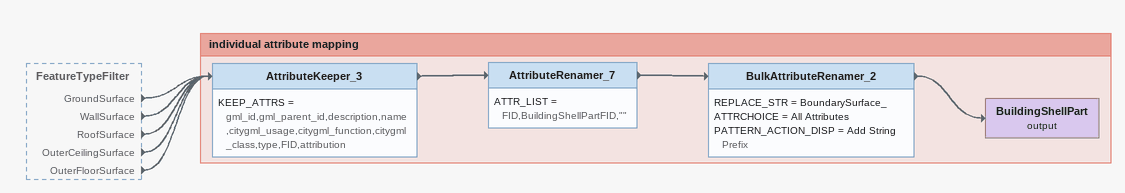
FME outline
FeatureTypeFilter [outside]
    GroundSurface -> AttributeKeeper_3
    WallSurface -> AttributeKeeper_3
    RoofSurface -> AttributeKeeper_3
    OuterCeilingSurface -> AttributeKeeper_3
    OuterFloorSurface -> AttributeKeeper_3

Bookmark: individual attribute mapping
AttributeKeeper_3
    KEEP_ATTRS = gml_id,gml_parent_id,description,name,citygml_usage,citygml_function,citygml_class,type,FID,attribution
    -> AttributeRenamer_7
AttributeRenamer_7
    ATTR_LIST = FID,BuildingShellPartFID,""
    -> BulkAttributeRenamer_2
BulkAttributeRenamer_2
    REPLACE_STR = BoundarySurface_
    ATTRCHOICE = All Attributes
    PATTERN_ACTION_DISP = Add String Prefix
    -> BuildingShellPart (output)
BuildingShellPart (output)
